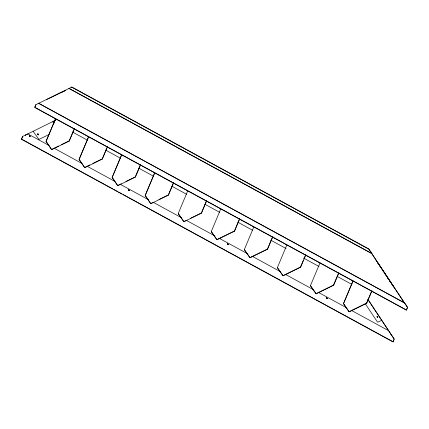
<?xml version="1.0" encoding="UTF-8"?>
<svg xmlns="http://www.w3.org/2000/svg" width="429" height="429" viewBox="0 0 429 429"><rect width="100%" height="100%" fill="white"/><g stroke="black" fill="none" stroke-linecap="round" stroke-linejoin="round"><path stroke-width="0.64" d="M404.413 302.89L371.916 253.695M29.451 135.896L29.698 136.653M29.73 136.578L30.159 136.368M29.563 136.299C31.022 137.301 28.984 134.583 29.628 136.594M37.677 134.427L37.859 133.891L38.304 134.266M37.795 134.513L38.315 134.867L38.176 134.121M38.267 134.894L38.454 134.524M128.373 190.251L128.362 189.956M128.759 190.599L129.118 190.186L128.464 189.865M128.995 190.648L129.15 190.353M227.295 244.063L227.397 243.758M228.11 244.326L228.083 244.455M326.255 298.037L326.335 297.758M326.292 298.042L326.785 298.67L327.054 298.219M320.023 262.897L310.43 285.639L316.093 293.865L333.671 285.247L333.655 284.835M352.97 280.974L343.479 303.662L349.142 311.888L366.72 303.271L366.704 302.858M391.076 334.797L390.98 334.32M22.689 136.368L21.557 139.066M21.53 139.13L22.624 136.454L55.384 120.318M68.967 88.471L38.749 103.292M71.879 87.06L368.811 248.97L371.916 253.55L69.005 88.417L371.889 253.619L368.801 249.142L71.627 87.13M65.841 90.294L47.362 99.201M381.617 320.388L377.847 322.131L377.391 321.948L365.197 303.593M29.386 136.041L29.521 135.768M37.645 134.191L37.827 133.896M55.529 118.742L46.037 141.431L51.673 149.657L69.278 141.039L69.262 140.626M88.578 136.765L79.086 159.454L84.722 167.685L102.327 159.062L102.311 158.65M128.346 190.015L128.528 189.784M121.627 154.794L112.135 177.483L117.771 185.709L135.376 177.091L135.36 176.678M154.676 172.817L145.184 195.506L150.82 203.737L168.425 195.115L168.409 194.702M187.725 190.846L178.233 213.535L183.869 221.761L201.474 213.143L201.458 212.73M220.774 208.869L211.282 231.558L216.918 239.79L234.524 231.167L234.507 230.754M253.823 226.898L244.332 249.587L249.994 257.813L267.573 249.195L267.557 248.782M286.872 244.921L277.381 267.61L283.043 275.836L300.622 267.219L300.606 266.806M326.255 297.967L326.646 297.79M327.059 298.37L326.93 298.643M333.73 285.183L338.894 272.833M366.779 303.212L371.943 290.857M376.978 316.65C377.874 316.114 377.734 318.221 377.032 316.581M377.702 317.262L377.188 316.355L377.289 317.256M21.461 139.248L393.173 341.993L394.149 338.974L367.964 299.463M34.76 107.266L35.832 104.724L38.61 103.282L404.627 302.917L407.512 307.373L406.494 310.172L34.754 107.454L35.988 104.569M38.61 103.282L404.601 302.987L407.534 307.475L406.322 309.872M46.037 141.431L55.631 118.688M69.198 140.841L73.847 129.724M69.337 140.975L74.507 128.625M79.086 159.454L88.68 136.717M105.604 150.842L102.247 158.869L92.862 163.487M106.119 149.603L106.896 147.753M102.386 159.003L107.556 146.648M112.135 177.483L121.729 154.74M140.203 165.16L135.296 176.893L125.912 181.515M135.435 177.027L140.605 164.677M145.184 195.506L154.778 172.769M173.252 183.188L168.345 194.922L158.961 199.539M168.484 195.056L173.654 182.7M206.301 201.212L201.394 212.945L190.256 218.425M201.533 213.079L206.703 200.729M239.35 219.24L234.443 230.974L217.46 239.323M234.583 231.108L239.752 218.752M272.399 237.264L267.487 248.895M267.632 249.131L272.796 236.781M303.383 260.231L300.504 266.859M303.898 258.998L305.448 255.293M300.681 267.16L305.845 254.805M338.497 273.316L333.553 284.883M343.479 303.662L353.072 280.925M371.546 291.345L366.602 302.912M393.184 341.822L394.154 339.098L367.937 299.528M38.723 103.486L38.905 103.137M25.391 135.36L25.568 135.012M33.189 131.381L38.916 139.43L49.072 134.497M25.391 135.199L27.831 133.907L49.013 145.458M129.006 190.09L129.054 190.562M46.434 99.753L46.772 99.485M326.989 298.493L326.63 298.428M326.469 297.662L326.399 298.294M69.005 88.417L71.884 87.039M62.2 92.138L64.554 90.98M55.379 120.442L53.148 121.482L54.322 122.12M58.644 146.037L51.566 149.48L46.139 141.377M61.567 144.6L69.171 140.873M89.94 164.924L84.61 167.503L79.188 159.406M121.235 183.81L117.61 185.5L112.237 177.429M152.531 202.697L150.633 203.507L145.286 195.458M178.233 213.535L183.805 221.589M184.411 221.294L185.58 220.721M211.282 231.558L216.854 239.613M244.332 249.587L249.903 257.641M250.509 257.346L267.465 249.029M277.381 267.61L282.931 275.665M283.558 275.375L300.514 267.053M310.43 285.639L316.001 293.693M316.607 293.398L333.564 285.081M349.656 311.427L366.607 303.105M38.326 134.749L37.736 134.277M227.359 243.913L227.686 244.648L228.099 244.246M227.922 244.691L227.767 243.854L227.332 244.224M38.267 134.829L37.918 134.663M227.981 244.546L227.391 244.074M326.85 298.595L326.56 298.37M37.795 134.036L38.079 134.132M128.936 190.658L128.646 190.422M227.542 243.683L228.067 244.321M349.04 311.717L343.581 303.614M227.89 244.551L227.477 244.246M326.507 297.731L327.005 298.445M371.911 253.861L404.402 302.777M326.544 297.823L326.882 298.112M35.35 107.609L406.456 310.022M72.555 132.068L87.259 140.085M105.491 150.032L120.195 158.049M139.012 168.313L153.132 176.013M171.949 186.277L186.653 194.299M204.885 204.242L219.589 212.264M237.822 222.206L252.525 230.228M270.758 240.17L286.046 248.509M303.689 258.135L318.983 266.473M337.215 276.421L351.919 284.438M54.311 148.348L81.966 163.433M87.264 166.323L114.918 181.408M120.217 184.293L148.461 199.7M153.169 202.268L181.413 217.675M186.122 220.243L214.956 235.971M219.074 238.218L247.908 253.947M252.032 256.188L280.276 271.595M285.569 274.485L313.229 289.57M318.522 292.46L346.182 307.545M351.48 310.435L388.551 330.652M21.461 139.087L112.618 188.808M113.798 189.452L117.326 191.377M118.501 192.015L122.029 193.94M123.203 194.584L392.567 341.5M326.646 297.78L326.995 298.364M128.732 189.833L128.973 190.165M128.759 190.605L128.437 190.101M128.727 190.674L128.459 190.417M38.106 134.062L37.682 134.272M326.528 298.445L326.346 298.053M29.923 135.966L30.1 136.363M52.831 121.9L53.979 123.616M375.938 260.071L376.667 261.175M377.767 262.827L391.269 283.204M391.999 284.309L393.822 287.065M377.659 262.875L378.394 263.98M379.853 266.184L380.947 267.835M382.405 270.039L383.505 271.691M384.963 273.895L385.692 274.994M387.516 277.751L388.245 278.85M389.344 280.502L390.803 282.706M391.897 284.357L392.991 286.009M394.557 288.165L394.723 288.476M394.449 288.213L394.621 288.529M128.486 190.347L128.41 190.02"/></g></svg>
